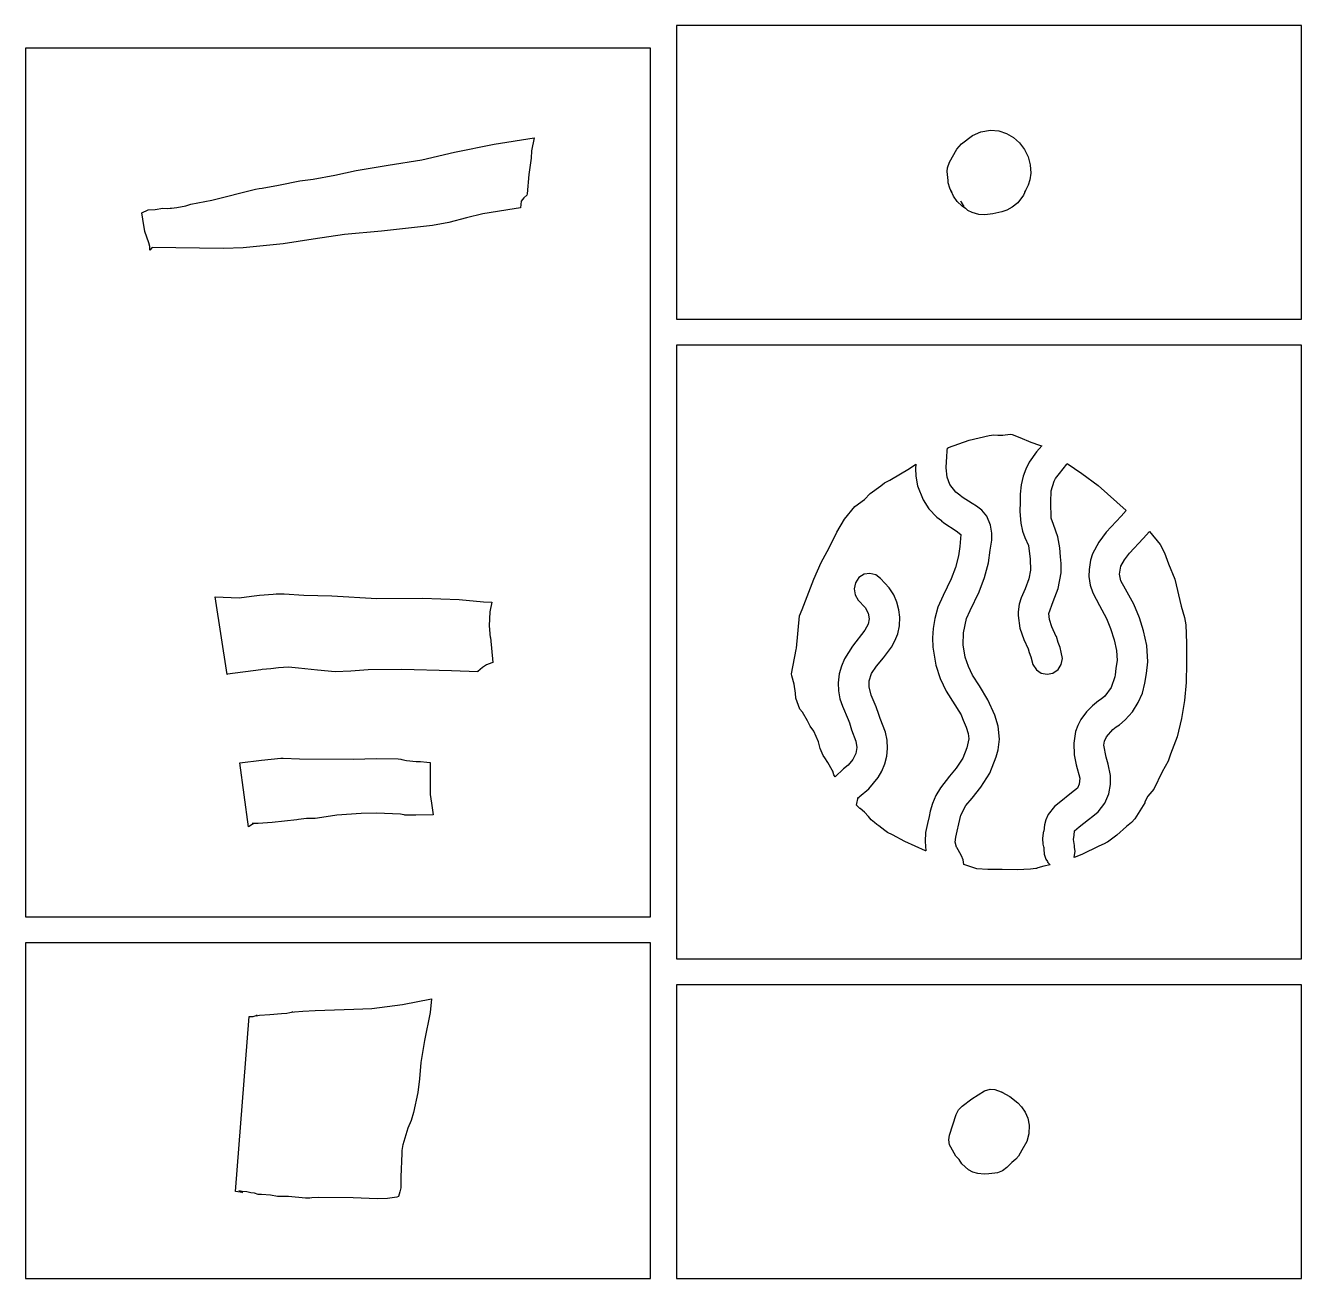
# Model space of a CAD drawing. Extents: x -1 to 258, y -193 to 796.
# Drawn here: x 42 to 238, y -193.1 to -0.5 of the extents above; entities that cross this region are included whole.
import ezdxf

# ---------------------------------------------------------------- set-up
doc = ezdxf.new("R2010")
doc.units = 0

msp = doc.modelspace()

# ---------------------------------------------------------------- linework, layer by layer
at = {"layer": 'Calque_1'}
for p, q in [((238, -0.538585), (142, -0.538585)), ((142, -0.538585), (142, -3.99936)), ((238, -45.6732), (238, -0.538585)), ((138, -3.99936), (42.0001, -3.99936)), ((42.0001, -3.99936), (42.0001, -137.499)), ((138, -49.673), (138, -3.99936)), ((142, -3.99936), (142, -45.6732)), ((185.781, -18.7412), (187.4569, -17.44723)), ((187.457, -17.4472), (188.723237, -16.851214)), ((188.723237, -16.851214), (190.2444, -16.596063)), ((190.245, -16.596), (191.522879, -16.720052)), ((191.522879, -16.720052), (192.707469, -17.113123)), ((192.707469, -17.113123), (193.772819, -17.741458)), ((107.88, -19.9795), (113.970251, -18.783134)), ((113.970251, -18.783134), (120.1185, -17.80497)), ((120.119, -17.805), (119.740731, -19.78577)), ((183.927, -21.5249), (185.035, -19.555)), ((185.035, -19.555), (185.781698, -18.741116)), ((193.772819, -17.741458), (194.692982, -18.571305)), ((194.692982, -18.571305), (195.44201, -19.568907)), ((195.44201, -19.568907), (195.993953, -20.700512)), ((97.713913, -22.016762), (102.8599, -21.15462)), ((102.86, -21.1547), (107.88035, -19.97958)), ((119.673, -20.9273), (119.315024, -23.443334)), ((119.673, -20.9268), (119.673, -20.9268)), ((119.741, -19.7858), (119.673799, -20.92681)), ((183.620525, -22.395938), (183.9262, -21.5249)), ((195.993953, -20.700512), (196.322862, -21.932364)), ((89.492365, -23.52982), (92.80321, -22.82124)), ((92.8032, -22.8212), (97.713913, -22.016762)), ((119.315024, -23.443334), (119.034791, -26.3802)), ((183.594, -22.9641), (183.620525, -22.395938)), ((183.594, -22.9647), (183.594, -22.9647)), ((183.744, -24.3702), (183.594101, -22.96463)), ((196.402, -23.2308), (196.263688, -24.242815)), ((196.322862, -21.932364), (196.40279, -23.23071)), ((78.3509, -25.5213), (80.83499, -25.088786)), ((80.835, -25.0888), (84.12833, -24.401493)), ((84.1283, -24.4015), (86.1628, -24.155014)), ((86.1628, -24.155), (89.492365, -23.52982)), ((183.7238, -24.721276), (183.7435, -24.37026)), ((183.96, -25.5335), (183.7238, -24.721276)), ((196.002976, -25.055677), (195.499701, -26.09319)), ((196.263688, -24.242815), (196.002976, -25.055677)), ((67.3686, -28.0147), (70.60044, -27.396131)), ((70.6004, -27.3961), (77.30799, -25.70679)), ((77.308, -25.7068), (77.883161, -25.574508)), ((77.8832, -25.5745), (78.350869, -25.521292)), ((118.531443, -26.994951), (118.161589, -27.506804)), ((119.022, -26.5973), (118.531443, -26.994951)), ((119.035, -26.3802), (119.021612, -26.597237)), ((184.315352, -26.270484), (183.960001, -25.533469)), ((184.206, -25.9536), (184.315352, -26.270484)), ((184.57, -26.7861), (184.206698, -25.95359)), ((185.101838, -27.578209), (184.57, -26.78614)), ((195.296, -26.6078), (194.417963, -27.784383)), ((195.623237, -25.913934), (195.296401, -26.607793)), ((195.5, -26.0931), (195.623237, -25.913934)), ((60.0125, -30.318), (59.882791, -29.333566)), ((59.8828, -29.3335), (60.837259, -28.873046)), ((60.8372, -28.8731), (61.91931, -28.785814)), ((61.9193, -28.7858), (63.06858, -28.612181)), ((63.0686, -28.6122), (63.780699, -28.638658)), ((63.7807, -28.6385), (64.204959, -28.595108)), ((64.205, -28.5952), (64.42876, -28.59811)), ((64.4287, -28.5981), (65.257588, -28.52571)), ((65.2576, -28.5258), (66.604529, -28.252823)), ((66.604529, -28.252823), (67.36858, -28.014731)), ((117.055, -28.7341), (112.26925, -29.472551)), ((118.027, -28.5305), (117.054962, -28.734123)), ((118.161, -27.5068), (118.027161, -28.5305)), ((185.879, -28.3199), (185.101838, -27.578209)), ((185.716, -27.632), (185.681219, -27.532417)), ((185.681219, -27.532417), (185.73685, -27.67096)), ((186.156, -28.3421), (185.7162, -27.632065)), ((185.73685, -27.67096), (186.0199, -28.204584)), ((186.407876, -28.670978), (185.879002, -28.31986)), ((186.02, -28.2046), (186.1559, -28.342051)), ((186.465, -28.6635), (186.407876, -28.670978)), ((186.748, -28.9565), (186.464301, -28.663501)), ((187.417, -29.2888), (186.747801, -28.95651)), ((188.453097, -29.566261), (187.4172, -29.288833)), ((191.961775, -29.195398), (190.603, -29.4547)), ((192.740022, -28.908541), (191.961775, -29.195398)), ((193.546, -28.4527), (192.740022, -28.908541)), ((194.417963, -27.784383), (193.5457, -28.45263)), ((60.349406, -32.171048), (60.01249, -30.318)), ((104.538, -31.2445), (96.70541, -32.142627)), ((107.021414, -30.79141), (104.53885, -31.24448)), ((109.738, -30.1045), (107.021414, -30.79141)), ((112.27, -29.4725), (109.73785, -30.104509)), ((189.354651, -29.612034), (188.453097, -29.566261)), ((190.603, -29.4547), (189.354651, -29.612034)), ((60.9499, -33.9498), (60.349406, -32.171048)), ((91.009, -32.6289), (86.187849, -33.365887)), ((96.7058, -32.1427), (91.009, -32.628977)), ((61.117379, -34.502654), (60.94986, -33.94978)), ((61.0775, -35.0846), (61.117379, -34.502654)), ((61.4646, -34.6675), (61.077552, -35.084536)), ((68.746308, -34.748047), (61.4645, -34.667593)), ((72.426477, -34.815134), (68.746308, -34.748047)), ((75.4182, -34.7167), (72.426477, -34.815134)), ((81.5719, -34.097), (75.41828, -34.7166)), ((86.187849, -33.365887), (81.57186, -34.09702)), ((142, -45.6732), (238, -45.6732)), ((138, -137.499), (138, -49.673)), ((238, -49.673), (142, -49.673)), ((142, -49.673), (142, -137.499)), ((238, -143.943), (238, -49.673)), ((183.794, -65.383), (186.929979, -64.234353)), ((186.929979, -64.234353), (190.0055, -63.54695)), ((190.005, -63.5469), (190.734667, -63.456492)), ((190.735, -63.4565), (191.33599, -63.500897)), ((191.336, -63.5009), (192.142669, -63.477088)), ((192.143, -63.4771), (193.26231, -63.324647)), ((193.262, -63.3247), (193.582907, -63.395)), ((193.583, -63.395), (194.716856, -63.832402)), ((194.716856, -63.832402), (196.44846, -64.58925)), ((196.448, -64.5892), (197.7642, -65.033091)), ((183.522, -66.8774), (183.573199, -65.82529)), ((183.573, -65.8253), (183.635, -65.473907)), ((183.635, -65.4739), (183.793649, -65.382989)), ((197.315675, -66.041696), (196.16945, -67.62621)), ((198.113, -65.1504), (197.315675, -66.041696)), ((197.765, -65.0331), (198.113821, -65.150416)), ((174.767, -70.4192), (177.79834, -68.58522)), ((177.798, -68.5853), (178.748329, -67.944004)), ((178.748, -67.944), (178.72469, -68.586328)), ((178.725, -68.5863), (178.725, -68.5889)), ((178.725, -68.5883), (178.771044, -69.789376)), ((183.432, -68.4997), (183.431762, -68.499832)), ((183.432, -68.5005), (183.434117, -68.497854)), ((183.432, -68.5024), (183.432, -68.4997)), ((183.552, -69.9281), (183.43211, -68.50234)), ((183.434, -68.4985), (183.471198, -67.559548)), ((183.471, -67.5595), (183.521602, -66.877352)), ((196.17, -67.6263), (195.667189, -68.69961)), ((200.850159, -69.378168), (201.97172, -67.96627)), ((201.972, -67.9663), (202.014399, -67.851577)), ((202.014, -67.8515), (204.24591, -69.39664)), ((173.972, -70.8079), (174.766781, -70.41928)), ((178.771044, -69.789376), (179.02731, -71.27652)), ((184, -71.065), (183.552482, -69.92814)), ((195.259074, -69.799871), (194.918722, -71.13924)), ((195.667, -68.6996), (195.259074, -69.799871)), ((200.014, -70.5801), (200.208299, -70.140337)), ((200.208, -70.1403), (200.850159, -69.378168)), ((204.246, -69.3967), (206.76161, -71.2028)), ((170.867, -73.3844), (171.760478, -72.461984)), ((171.761, -72.462), (173.40534, -71.26828)), ((173.405, -71.2683), (173.971898, -70.807873)), ((179.027, -71.2765), (179.865191, -73.40348)), ((184.919, -72.2577), (184.000201, -71.06499)), ((185.536, -72.7135), (184.918979, -72.257729)), ((194.919, -71.1392), (194.775623, -72.557686)), ((199.479, -73.7659), (199.5498, -72.02026)), ((199.55, -72.0203), (200.013541, -70.58007)), ((206.762, -71.2028), (211.07232, -75.04029)), ((167.811, -76.3863), (169.39747, -74.46342)), ((169.397, -74.4634), (170.86668, -73.38438)), ((179.865, -73.4035), (180.765375, -74.818344)), ((185.87164, -72.995725), (185.536121, -72.713501)), ((185.887, -73.0251), (185.87164, -72.995725)), ((187.409, -73.994), (185.88609, -73.025071)), ((188.09031, -74.411424), (187.40954, -73.994)), ((188.895357, -75.02875), (188.09031, -74.411424)), ((194.77, -73.7452), (194.750332, -75.205124)), ((194.775623, -72.557686), (194.770169, -73.74524)), ((199.532, -76.234), (199.4798, -73.76594)), ((166.640197, -78.38587), (167.81067, -76.38636)), ((180.765375, -74.818344), (182.01112, -76.10309)), ((182.012, -76.1031), (182.680178, -76.600225)), ((189.662361, -75.957851), (188.895357, -75.02875)), ((190.229, -77.3106), (189.662361, -75.957851)), ((194.750332, -75.205124), (194.882659, -77.01116)), ((199.915737, -77.191866), (199.53215, -76.23399)), ((210.278, -75.9451), (207.983685, -78.383612)), ((211.072, -75.0403), (210.277732, -75.945147)), ((165.432, -80.8145), (166.640197, -78.38587)), ((182.68, -76.6002), (182.711055, -76.643396)), ((182.711055, -76.643396), (183.063439, -76.93712)), ((183.063, -76.9371), (184.97296, -78.17733)), ((184.973, -78.1773), (185.666499, -78.736443)), ((190.427244, -78.548861), (190.2294, -77.31067)), ((194.883, -77.0112), (195.168089, -78.252436)), ((195.168089, -78.252436), (195.526763, -79.220409)), ((200.591, -79.0922), (199.915737, -77.191866)), ((207.983685, -78.383612), (206.850662, -79.908163)), ((213.663, -79.3484), (214.632959, -78.29885)), ((214.633, -78.2989), (216.27425, -80.27809)), ((185.667, -78.7365), (185.522821, -80.58445)), ((190.202, -81.1368), (190.415116, -79.612887)), ((190.415116, -79.612887), (190.427244, -78.548861)), ((195.526763, -79.220409), (196.0638, -80.43631)), ((200.899355, -80.802983), (200.590341, -79.09221)), ((206.850662, -79.908163), (205.90927, -81.74008)), ((211.57165, -81.628816), (213.66325, -79.34845)), ((216.274, -80.2781), (216.956542, -81.58922)), ((164.231, -83.0794), (165.43196, -80.81444)), ((185.323, -82.0515), (184.847213, -83.807308)), ((185.522, -80.5844), (185.322531, -82.05149)), ((189.924, -83.0958), (190.202021, -81.13677)), ((196.063, -80.4363), (196.300199, -82.55193)), ((200.996, -82.1804), (200.899355, -80.802983)), ((201.090925, -83.231146), (200.9961, -82.18037)), ((205.909, -81.7401), (205.614186, -82.716625)), ((210.789255, -82.645509), (211.57165, -81.628816)), ((216.956542, -81.58922), (217.59536, -83.23709)), ((163.102587, -85.593861), (164.23134, -83.07943)), ((184.847213, -83.807308), (184.1825, -85.57429)), ((189.305698, -85.383602), (189.92337, -83.0958)), ((196.395, -84.233), (196.11881, -85.560605)), ((196.301, -82.5519), (196.395001, -84.23293)), ((201.086, -84.6629), (201.090925, -83.231146)), ((205.377642, -84.142507), (205.350509, -85.18999)), ((205.489, -83.4335), (205.377642, -84.142507)), ((205.614186, -82.716625), (205.488871, -83.43354)), ((210.051, -84.8571), (210.133701, -84.254539)), ((210.134, -84.2546), (210.264738, -83.607615)), ((210.265, -83.6076), (210.789255, -82.645509)), ((217.595, -83.237), (218.552568, -85.59293)), ((162.063, -88.291), (163.102587, -85.593861)), ((169.485741, -86.17512), (169.285782, -87.089276)), ((170.027, -85.3833), (169.485741, -86.17512)), ((170.821708, -84.871401), (170.027, -85.383329)), ((171.712832, -84.720881), (170.821708, -84.871401)), ((172.593291, -84.928328), (171.712832, -84.720881)), ((173.356, -85.4903), (172.593291, -84.928328)), ((174.668, -86.9538), (173.35594, -85.49031)), ((184.183, -85.5743), (182.95982, -88.13692)), ((188.494, -87.5405), (189.305698, -85.383602)), ((196.11881, -85.560605), (195.54802, -87.10931)), ((200.61737, -87.026543), (201.08574, -84.66289)), ((205.35, -85.19), (205.55925, -86.545457)), ((210.270144, -85.889054), (210.051112, -84.85707)), ((210.988, -87.1391), (210.270144, -85.889054)), ((218.553, -85.593), (219.53382, -89.78397)), ((76.705, -88.2473), (77.92612, -88.070056)), ((77.9261, -88.0701), (80.03708, -87.903704)), ((80.0371, -87.9037), (80.50425, -87.875787)), ((80.5042, -87.8758), (80.504171, -87.875615)), ((80.5042, -87.8756), (81.75012, -87.894121)), ((81.7501, -87.8942), (84.76541, -88.055437)), ((84.7654, -88.0554), (89.03026, -88.198037)), ((89.0303, -88.1981), (95.98438, -88.610479)), ((169.285782, -87.089276), (169.430465, -88.014604)), ((169.430465, -88.014604), (169.92313, -88.83994)), ((175.361758, -88.037165), (174.66769, -86.9538)), ((175.859057, -89.168639), (175.361758, -88.037165)), ((182.959, -88.1369), (182.125463, -89.93834)), ((187.129, -90.4111), (188.49429, -87.54048)), ((195.548, -87.1093), (194.944588, -88.506564)), ((199.876, -89.0342), (200.61737, -87.026543)), ((205.55925, -86.545457), (205.947293, -87.725836)), ((205.947293, -87.725836), (206.96541, -89.68688)), ((212.271, -89.4677), (210.98839, -87.13916)), ((71.1317, -88.3471), (74.79969, -88.459733)), ((72.9926, -100.27), (71.13173, -88.3473)), ((74.7997, -88.4597), (76.70501, -88.247319)), ((95.9844, -88.6105), (103.00464, -88.555705)), ((103.005, -88.5557), (108.61498, -88.733976)), ((108.615, -88.7339), (112.3295, -89.087356)), ((112.329, -89.0874), (113.62401, -89.17421)), ((113.624, -89.1742), (113.318081, -90.63147)), ((161.292, -90.2811), (162.063008, -88.29104)), ((169.923, -88.84), (170.9679, -89.98099)), ((170.968, -89.981), (171.435436, -90.854342)), ((176.171499, -90.319619), (175.859057, -89.168639)), ((182.126, -89.9384), (181.660387, -91.66984)), ((194.657788, -89.464192), (194.49845, -90.61606)), ((194.944588, -88.506564), (194.657788, -89.464192)), ((199.2, -90.8837), (199.875928, -89.03421)), ((206.966, -89.6869), (208.05224, -91.64595)), ((213.116888, -91.549127), (212.27045, -89.46764)), ((219.534, -89.7839), (220.013038, -91.48975)), ((113.318, -90.6315), (113.231855, -92.785548)), ((160.411, -96.2083), (160.907101, -91.22567)), ((160.908, -91.2257), (161.292468, -90.281059)), ((171.435436, -90.854342), (171.607748, -91.71733)), ((171.607, -91.7173), (171.440304, -92.519824)), ((176.311, -91.4615), (176.171499, -90.319619)), ((176.257822, -92.807611), (176.31093, -91.46149)), ((181.660387, -91.66984), (181.4356, -93.17748)), ((186.1, -93.845), (186.528918, -91.67097)), ((186.529, -91.671), (187.12845, -90.41114)), ((194.498, -90.616), (194.487999, -91.212873)), ((194.488, -91.2129), (194.75302, -93.164525)), ((199.298805, -91.82698), (199.200761, -90.88368)), ((199.655, -92.9528), (199.298805, -91.82698)), ((208.052, -91.6459), (208.68074, -93.203002)), ((213.736, -93.5604), (213.116888, -91.549127)), ((220.013, -91.4898), (220.212469, -92.64629)), ((113.231855, -92.785548), (113.399701, -94.57646)), ((170.911638, -93.456599), (169.04695, -95.91136)), ((171.440304, -92.519824), (170.911638, -93.456599)), ((175.557431, -95.109679), (175.989644, -94.020944)), ((175.989644, -94.020944), (176.257822, -92.807611)), ((181.435, -93.1775), (181.316319, -94.64159)), ((186.026803, -95.704583), (186.100481, -93.84496)), ((194.75302, -93.164525), (195.328768, -94.88656)), ((200.343, -94.4318), (199.654671, -92.95281)), ((208.68074, -93.203002), (209.21213, -94.92993)), ((214.241141, -95.833993), (213.735882, -93.5604)), ((220.212, -92.6463), (220.347085, -95.448607)), ((113.4, -94.5764), (113.796869, -98.43095)), ((169.047, -95.9114), (167.806378, -97.852683)), ((175.012215, -96.082009), (175.557431, -95.109679)), ((181.316319, -94.64159), (181.347376, -96.064451)), ((186.363, -97.5827), (186.026803, -95.704583)), ((195.329, -94.8866), (195.999239, -96.32167)), ((200.645, -95.3258), (200.343209, -94.431801)), ((200.917, -96.1237), (200.64467, -95.325824)), ((209.212, -94.93), (209.584204, -96.598239)), ((214.387, -98.3353), (214.241141, -95.833993)), ((220.347085, -95.448607), (220.34222, -98.53692)), ((159.65, -100.182), (160.37709, -96.43707)), ((160.377, -96.4373), (160.4111, -96.208356)), ((167.806378, -97.852683), (167.32264, -98.968306)), ((172.722, -98.9711), (173.786911, -97.710217)), ((173.786911, -97.710217), (175.012215, -96.082009)), ((181.347376, -96.064451), (181.814309, -98.84746)), ((186.828148, -99.029142), (186.36302, -97.58234)), ((195.999, -96.3216), (196.174191, -96.865741)), ((196.174, -96.8658), (196.415329, -97.562394)), ((196.416, -97.5624), (196.75034, -98.73024)), ((201.097, -96.8482), (200.916652, -96.123692)), ((201.279454, -97.800368), (201.09762, -96.8478)), ((201.101614, -98.719503), (201.279454, -97.800368)), ((209.584204, -96.598239), (209.680709, -98.11275)), ((78.1669, -99.5257), (73.03958, -100.207821)), ((78.3617, -99.5077), (78.16688, -99.525692)), ((79.6805, -99.4117), (78.36171, -99.507691)), ((80.8572, -99.22), (79.68053, -99.411717)), ((82.393326, -99.162307), (80.85714, -99.219999)), ((83.9324, -99.269), (82.393326, -99.162307)), ((86.831544, -99.623831), (83.93242, -99.268985)), ((89.5791, -99.8385), (86.831544, -99.623831)), ((91.982535, -99.758773), (89.57912, -99.838508)), ((94.6279, -99.5517), (91.982535, -99.758773)), ((99.8146, -99.4817), (94.62785, -99.551709)), ((107.417, -99.7065), (99.81489, -99.481684)), ((111.468, -99.8635), (107.41657, -99.706496)), ((111.501, -99.8205), (111.468401, -99.863521)), ((112.20467, -99.192239), (111.50123, -99.82051)), ((112.813647, -98.800718), (112.20467, -99.192239)), ((113.621, -98.4677), (112.813647, -98.800718)), ((113.797, -98.431), (113.62079, -98.467698)), ((167.32264, -98.968306), (166.97323, -100.18764)), ((171.9753, -100.1179), (172.7218, -98.9707)), ((181.815, -98.8474), (182.4741, -100.884187)), ((187.472, -100.378), (186.828148, -99.029142)), ((196.75, -98.7302), (197.273582, -99.534834)), ((197.273582, -99.534834), (198.027472, -100.050639)), ((199.83, -100.046), (200.604871, -99.502336)), ((200.604871, -99.502336), (201.101614, -98.719503)), ((209.491617, -99.353921), (209.366944, -100.330895)), ((209.625457, -98.387434), (209.491617, -99.353921)), ((209.681, -98.1127), (209.625457, -98.387434)), ((214.216062, -100.109066), (214.386908, -98.33572)), ((220.342, -98.5369), (220.270228, -101.502878)), ((73.0396, -100.208), (72.992599, -100.269992)), ((159.651, -100.182), (159.650206, -100.181788)), ((159.699, -100.452), (159.651002, -100.182813)), ((160.073, -101.767), (159.699369, -100.45181)), ((160.263843, -103.144428), (160.072711, -101.76668)), ((166.974, -100.188), (166.812229, -101.520649)), ((166.812229, -101.520649), (166.874727, -102.793256)), ((171.572, -101.245), (171.9753, -100.1179)), ((171.596717, -102.150345), (171.57211, -101.2455)), ((182.4741, -100.884187), (183.4056, -102.8435)), ((188.552343, -102.030895), (187.47171, -100.37809)), ((198.027472, -100.050639), (198.912606, -100.235271)), ((198.912606, -100.235271), (199.82992, -100.04639)), ((209.339, -100.637), (208.786109, -102.252526)), ((209.366944, -100.330895), (209.338899, -100.63709)), ((213.553841, -103.118143), (213.95886, -101.59642)), ((213.958, -101.597), (214.216062, -100.109066)), ((220.270228, -101.502878), (220.032485, -104.277766)), ((160.313, -103.902), (160.263843, -103.144428)), ((166.874727, -102.793256), (167.111789, -104.004508)), ((171.877, -103.419), (171.596717, -102.150345)), ((172.669, -105.228), (171.876801, -103.41881)), ((183.405, -102.844), (185.70098, -106.46807)), ((189.839, -104.134), (188.552343, -102.030895)), ((207.78, -103.584), (207.244111, -104.062498)), ((208.786109, -102.252526), (207.78044, -103.58411)), ((212.921055, -104.593185), (213.553841, -103.118143)), ((160.935, -105.602), (160.312809, -103.9024)), ((161.33, -106.069), (160.935202, -105.601826)), ((167.111789, -104.004508), (167.47371, -105.15309)), ((167.473, -105.153), (168.355109, -107.19211)), ((173.094, -106.387), (172.66922, -105.22789)), ((190.871, -106.535), (189.83902, -104.13412)), ((205.922, -105.069), (204.990818, -106.011074)), ((206.808, -104.312), (205.922261, -105.069104)), ((207.244, -104.063), (206.80734, -104.312078)), ((212.049206, -105.97699), (212.921055, -104.593185)), ((220.032485, -104.277766), (219.595129, -107.011121)), ((162.117229, -107.384172), (161.32951, -106.0685)), ((162.516, -108.213), (162.117229, -107.384172)), ((168.355, -107.192), (168.560158, -107.714499)), ((168.561, -107.714), (168.9, -108.76659)), ((173.301, -107.026), (173.093771, -106.38682)), ((174.084, -109.112), (173.301112, -107.02679)), ((185.701, -106.468), (185.753953, -106.62567)), ((185.753953, -106.62567), (186.038772, -107.294405)), ((186.038772, -107.294405), (186.504568, -108.36501)), ((191.405758, -108.227182), (190.87169, -106.53531)), ((204.117, -107.17), (203.63149, -108.078754)), ((204.990818, -106.011074), (204.11746, -107.1696)), ((210.035, -108.006), (210.926938, -107.225083)), ((210.927, -107.225), (212.049206, -105.97699)), ((219.595129, -107.011121), (218.92452, -109.8525)), ((163.069, -108.952), (162.516582, -108.213496)), ((163.790507, -110.603069), (163.06859, -108.95171)), ((168.9, -108.767), (169.568691, -110.5002)), ((174.34102, -110.364554), (174.083799, -109.1114)), ((186.505, -108.365), (186.824703, -109.342081)), ((186.824703, -109.342081), (186.91273, -110.12821)), ((191.621, -110.226), (191.405758, -108.227182)), ((203.299533, -109.000392), (203.01585, -110.836492)), ((203.63149, -108.078754), (203.299533, -109.000392)), ((208.054, -109.857), (209.039468, -108.7366)), ((209.039, -108.736), (209.515969, -108.318488)), ((209.516, -108.319), (210.03431, -108.006422)), ((164.052, -111.659), (163.790507, -110.603069)), ((164.52, -112.719), (164.051812, -111.65958)), ((169.708883, -111.503847), (169.545299, -112.40899)), ((169.568, -110.5), (169.708883, -111.503847)), ((174.290019, -112.834139), (174.406893, -111.613729)), ((174.406893, -111.613729), (174.34102, -110.364554)), ((186.596, -111.527), (185.965961, -113.102516)), ((186.79627, -110.609796), (186.596741, -111.5269)), ((186.913, -110.128), (186.79627, -110.609796)), ((191.412839, -111.866177), (191.620079, -110.2255)), ((203.01585, -110.836492), (203.105106, -112.586647)), ((207.624352, -111.140594), (207.719261, -110.519183)), ((207.975, -112.959), (207.624352, -111.140594)), ((207.719261, -110.519183), (208.0541, -109.85642)), ((218.925, -109.853), (217.8987, -112.49719)), ((74.9413, -113.822), (78.253524, -113.403975)), ((78.253524, -113.403975), (81.23754, -113.139402)), ((81.2375, -113.139), (81.574428, -113.139)), ((81.2376, -113.14), (81.2375, -113.14)), ((81.5744, -113.139), (84.09156, -113.249014)), ((84.0916, -113.249), (92.33295, -113.265933)), ((92.3329, -113.266), (95.908329, -113.164619)), ((95.908329, -113.164619), (99.22704, -113.234012)), ((99.2271, -113.234), (99.651877, -113.271994)), ((99.6519, -113.272), (99.782641, -113.333013)), ((99.7826, -113.333), (100.52003, -113.5031)), ((100.52, -113.503), (101.987096, -113.62368)), ((101.987096, -113.62368), (102.69661, -113.61349)), ((102.697, -113.614), (103.632341, -113.761293)), ((164.764, -113.09), (164.52061, -112.71842)), ((165.243, -113.79), (164.763441, -113.090284)), ((169.060561, -113.309353), (168.34197, -114.2202)), ((169.545, -112.409), (169.060561, -113.309353)), ((173.999, -114.001), (174.290019, -112.834139)), ((185.965961, -113.102516), (184.97698, -114.67249)), ((190.107015, -115.418711), (191.10963, -112.9224)), ((191.109, -112.922), (191.412839, -111.866177)), ((203.105106, -112.586647), (203.406452, -114.1592)), ((208.31427, -114.03117), (207.975041, -112.95959)), ((217.546, -113.558), (216.595671, -115.2049)), ((217.899, -112.497), (217.54657, -113.558)), ((76.2503, -123.693), (74.94134, -113.82281)), ((103.632, -113.761), (103.632, -113.761)), ((103.632, -113.761), (103.633, -113.761)), ((103.633, -113.761), (103.634, -113.761)), ((103.634, -113.761), (103.634, -113.761)), ((103.634, -113.761), (103.635, -113.761)), ((103.635, -113.761), (104.108871, -113.80201)), ((103.635, -113.761), (103.635, -113.761)), ((104.109, -113.802), (104.181898, -113.812054)), ((104.182, -113.812), (104.168612, -118.7084)), ((165.925, -114.946), (165.243389, -113.79001)), ((166.001, -115.099), (165.925001, -114.945595)), ((166.184, -115.678), (166.000549, -115.099701)), ((167.624676, -114.737462), (166.38812, -115.9894)), ((168.342, -114.22), (167.624676, -114.737462)), ((172.978027, -116.101289), (173.550569, -115.100937)), ((173.550569, -115.100937), (173.99958, -114.00111)), ((184.977, -114.672), (183.922474, -115.893894)), ((188.763, -117.582), (190.107015, -115.418711)), ((203.407, -114.159), (203.96046, -116.206)), ((208.652, -115.762), (208.31427, -114.03117)), ((216.596, -115.205), (215.33923, -117.86628)), ((166.389, -115.99), (166.184882, -115.677898)), ((171.531, -117.821), (172.978027, -116.101289)), ((183.922474, -115.893894), (182.542, -117.66568)), ((187.408135, -119.246828), (188.76327, -117.58181)), ((203.845354, -117.141046), (203.584311, -117.74849)), ((203.96, -116.206), (203.845354, -117.141046)), ((208.413183, -118.619284), (208.665615, -117.164172)), ((208.665615, -117.164172), (208.65209, -115.76201)), ((104.168, -118.708), (104.382979, -120.01639)), ((169.668, -120.329), (169.926897, -119.13729)), ((169.927, -119.137), (169.937001, -119.264714)), ((169.94, -119.264), (169.933, -119.274)), ((169.933, -119.274), (169.94, -119.274)), ((169.937, -119.265), (170.065669, -119.038094)), ((169.94, -119.274), (169.94, -119.264)), ((170.066, -119.038), (171.53103, -117.821)), ((181.858038, -118.846808), (181.2997, -120.10921)), ((182.542, -117.666), (181.858038, -118.846808)), ((186.443, -120.407), (187.408135, -119.246828)), ((202.404, -118.648), (201.01287, -119.76991)), ((203.115, -118.096), (202.403931, -118.647391)), ((203.585, -117.748), (203.115781, -118.096297)), ((207.809431, -120.043756), (208.413183, -118.619284)), ((214.415, -118.974), (213.938812, -119.834812)), ((215.339, -117.866), (214.415021, -118.9745)), ((104.383, -120.017), (104.60779, -121.81429)), ((170.17, -120.868), (169.668221, -120.328515)), ((170.213123, -120.839471), (170.109527, -120.787954)), ((170.109527, -120.787954), (170.169671, -120.868198)), ((170.858, -121.403), (170.213123, -120.839471)), ((171.504, -122.067), (170.858042, -121.403399)), ((180.959823, -121.267409), (180.79357, -122.10578)), ((181.3, -120.109), (180.959823, -121.267409)), ((185.683, -121.897), (186.442118, -120.40668)), ((200.078039, -120.559218), (199.09425, -121.79829)), ((201.013, -119.77), (200.078039, -120.559218)), ((205.934, -122.015), (206.768572, -121.353093)), ((206.769, -121.354), (207.809431, -120.043756)), ((213.914, -120.003), (212.40247, -122.45661)), ((213.938812, -119.834812), (213.91374, -120.0023)), ((76.9748, -123.213), (76.2503, -123.692504)), ((76.967394, -123.169859), (76.815451, -123.171406)), ((76.815451, -123.171406), (76.974751, -123.212989)), ((77.7592, -123.171), (76.967394, -123.169859)), ((79.9048, -122.989), (77.75919, -123.171509)), ((83.6602, -122.599), (79.90488, -122.989101)), ((83.9309, -122.566), (83.660113, -122.598994)), ((85.1448, -122.394), (83.93092, -122.565106)), ((86.4734, -122.382), (85.1448, -122.393906)), ((86.8501, -122.354), (86.473381, -122.382019)), ((89.8288, -121.898), (86.85017, -122.354803)), ((93.5753, -121.65), (89.82877, -121.897994)), ((95.9173, -121.596), (93.57533, -121.650001)), ((99.5796, -121.735), (95.91729, -121.595485)), ((99.8457, -121.77), (99.579572, -121.735022)), ((100.144, -121.84), (99.84531, -121.769991)), ((100.256, -121.86), (100.144902, -121.839892)), ((101.943, -121.892), (100.25524, -121.860012)), ((104.608, -121.814), (101.94305, -121.891999)), ((171.918, -122.591), (171.504589, -122.066491)), ((172.415, -123.017), (171.917362, -122.591207)), ((172.787, -123.329), (172.415451, -123.017401)), ((173.08, -123.501), (172.78699, -123.328889)), ((180.543, -123.171), (180.263428, -124.51969)), ((180.794, -122.106), (180.543892, -123.17161)), ((185.122, -124.319), (185.38245, -123.2059)), ((185.382, -123.205), (185.683281, -121.89701)), ((198.510946, -123.353747), (198.39789, -124.32958)), ((198.708455, -122.621709), (198.510946, -123.353747)), ((199.095, -121.798), (198.708455, -122.621709)), ((203.85, -123.675), (205.26852, -122.53089)), ((205.268, -122.531), (205.933588, -122.015222)), ((211.904359, -122.990058), (211.13799, -123.643)), ((212.402, -122.456), (211.904359, -122.990058)), ((173.994, -124.214), (173.079839, -123.50042)), ((174.388, -124.544), (173.994232, -124.214277)), ((175.196, -124.88), (174.3883, -124.544615)), ((177.069, -125.932), (175.19521, -124.8793)), ((180.264, -124.52), (180.170124, -125.930178)), ((184.814525, -126.041196), (184.920701, -125.25111)), ((184.92, -125.251), (185.121538, -124.318292)), ((198.297005, -124.593514), (198.19701, -125.44831)), ((198.397, -124.33), (198.297005, -124.593514)), ((202.995, -125.643), (203.069898, -124.95728)), ((203.07, -124.957), (203.1511, -124.312608)), ((203.151, -124.313), (203.850179, -123.675805)), ((209.646994, -124.931143), (208.21157, -126.00779)), ((211.138, -123.643), (209.646994, -124.931143)), ((180.229, -127.346), (177.069, -125.9327)), ((180.170124, -125.930178), (180.309, -127.3834)), ((180.309, -127.384), (180.2294, -127.346006)), ((185.006, -126.819), (184.814525, -126.041196)), ((185.051771, -126.852861), (185.005071, -126.81961)), ((185.244774, -127.211045), (185.051771, -126.852861)), ((185.758, -128.128), (185.244774, -127.211045)), ((198.197, -125.448), (198.2786, -126.330596)), ((198.279, -126.331), (198.389069, -126.755312)), ((198.389, -126.755), (198.412204, -126.820987)), ((198.412, -126.821), (198.412, -127.091)), ((198.412, -127.091), (198.473, -127.866599)), ((202.992, -125.642), (202.992, -125.642)), ((202.992, -125.643), (202.995, -125.643)), ((203.143, -126.525), (202.992108, -125.641901)), ((203.153, -126.856), (203.142999, -126.525218)), ((203.251, -127.404), (203.1528, -126.856287)), ((206.885, -126.654), (204.25673, -127.91699)), ((207.692, -126.262), (206.885342, -126.654191)), ((208.149, -126.039), (207.69166, -126.2617)), ((208.212, -126.008), (208.1489, -126.039009)), ((186.044805, -128.766168), (185.7585, -128.1276)), ((186.144, -129.463), (186.044805, -128.766168)), ((198.473, -127.867), (198.707942, -128.641798)), ((198.707942, -128.641798), (198.975808, -128.9992)), ((198.976, -128.999), (199.042201, -129.145791)), ((199.246, -129.342), (198.982156, -129.090527)), ((198.982156, -129.090527), (199.161299, -129.266012)), ((199.042, -129.146), (199.24612, -129.341897)), ((199.162, -129.266), (199.400749, -129.508808)), ((204.257, -127.917), (203.08291, -128.404812)), ((203.083, -128.405), (203.251471, -127.404)), ((188.108, -130.126), (186.14429, -129.463008)), ((189.838118, -130.25224), (188.10811, -130.125985)), ((192.035, -130.251), (189.838118, -130.25224)), ((194.333518, -130.291439), (192.03421, -130.251008)), ((196.359, -130.186), (194.333518, -130.291439)), ((197.213477, -130.06327), (196.359819, -130.186106)), ((197.29, -130.059), (197.213477, -130.06327)), ((197.52557, -129.975057), (197.28934, -130.058391)), ((198.435, -129.722), (197.52557, -129.975057)), ((199.4, -129.508), (198.434682, -129.721995)), ((42.0001, -137.499), (138, -137.499)), ((142, -137.499), (142, -141.499)), ((138, -141.499), (42.0001, -141.499)), ((42.0001, -141.499), (42.0001, -193.077)), ((138, -143.943), (138, -141.499)), ((142, -141.499), (142, -143.943)), ((138, -193.077), (138, -143.943)), ((142, -143.943), (238, -143.943)), ((238, -147.942), (142, -147.942)), ((142, -147.942), (142, -193.077)), ((238, -193.077), (238, -147.942)), ((99.916865, -150.962689), (104.3417, -150.0833)), ((104.342, -150.083), (104.164229, -152.2193)), ((74.2542, -179.695), (76.34658, -152.8093)), ((76.3465, -152.809), (76.979352, -152.793803)), ((76.979352, -152.793803), (77.58622, -152.613685)), ((77.435034, -152.710017), (77.9346, -152.603946)), ((77.5863, -152.614), (77.435034, -152.710017)), ((77.9346, -152.604), (79.5283, -152.487716)), ((79.5283, -152.487), (81.3194, -152.3795)), ((81.3194, -152.38), (82.123425, -152.313834)), ((82.123425, -152.313834), (83.06555, -152.090705)), ((83.0655, -152.09), (82.809466, -152.17821)), ((82.809466, -152.17821), (82.849462, -152.175904)), ((82.849462, -152.175904), (83.33525, -152.09)), ((83.3353, -152.09), (84.59052, -151.991998)), ((84.5905, -151.992), (86.51545, -151.882886)), ((86.5154, -151.883), (92.43906, -151.702713)), ((92.4391, -151.703), (95.21722, -151.599601)), ((95.2172, -151.6), (99.916865, -150.962689)), ((104.164, -152.219), (103.298943, -156.52728)), ((103.299, -156.528), (102.725911, -159.9071)), ((102.726, -159.907), (102.503696, -162.409865)), ((102.503696, -162.409865), (102.279, -164.48238)), ((102.279, -164.482), (101.619818, -167.582075)), ((187.356975, -165.477627), (189.3329, -164.23202)), ((189.333, -164.232), (190.155062, -163.988265)), ((190.155062, -163.988265), (190.8977, -164.016143)), ((190.8977, -164.016143), (191.8744, -164.374187)), ((191.874, -164.374), (192.176737, -164.551426)), ((192.176737, -164.551426), (191.972999, -164.461021)), ((191.973, -164.461), (193.1783, -165.105164)), ((185.869, -166.603), (187.356975, -165.477627)), ((193.1783, -165.105164), (194.4178, -166.06808)), ((194.418, -166.068), (195.014516, -166.723524)), ((101.619818, -167.582075), (101.2341, -168.7815)), ((183.916, -171.046), (184.9434, -167.8591)), ((184.943, -167.859), (185.305562, -167.151284)), ((185.305562, -167.151284), (185.868998, -166.60329)), ((195.014516, -166.723524), (195.544912, -167.52486)), ((195.544912, -167.52486), (195.945651, -168.465916)), ((195.945651, -168.465916), (196.1532, -169.5406)), ((100.749798, -169.97336), (99.98085, -172.5136)), ((101.234, -168.782), (100.749798, -169.97336)), ((196.153, -169.541), (196.105411, -170.854021)), ((183.834, -171.765), (183.830904, -171.761296)), ((183.831, -171.761), (183.916, -171.045303)), ((183.954402, -172.532321), (183.833502, -171.76531)), ((195.791, -172.029), (195.062902, -173.3612)), ((196.105411, -170.854021), (195.790299, -172.02879)), ((99.818, -173.874), (99.658832, -177.43661)), ((99.829436, -173.432425), (99.817921, -173.87409)), ((99.9807, -172.513), (99.829436, -173.432425)), ((184.141, -172.91), (183.954402, -172.532321)), ((184.894, -174.259), (184.1416, -172.90931)), ((185.411, -174.799), (184.893701, -174.25888)), ((194.532, -174.302), (194.105701, -174.745309)), ((195.063, -173.371), (194.532299, -174.3022)), ((195.063, -173.361), (195.063, -173.371054)), ((185.832, -175.461), (185.4108, -174.799622)), ((186.830613, -176.363458), (185.832, -175.4606)), ((187.522495, -176.738268), (186.830613, -176.363458)), ((192.763801, -176.008457), (192.0525, -176.509905)), ((193.254, -175.526), (192.763801, -176.008457)), ((193.495, -175.246), (193.2542, -175.526088)), ((194.106, -174.745), (193.4957, -175.245803)), ((99.6588, -177.437), (99.669701, -179.1325)), ((188.267, -176.966), (187.522495, -176.738268)), ((189.232264, -177.048095), (188.2675, -176.966098)), ((189.994, -176.987), (189.232264, -177.048095)), ((190.871, -176.887), (189.9935, -176.987303)), ((191.311501, -176.825502), (190.8712, -176.886687)), ((192.053, -176.51), (191.311501, -176.825502)), ((74.2542, -179.688), (74.254189, -179.694085)), ((75.3053, -179.843), (74.2542, -179.68851)), ((75.3027, -179.689), (74.764739, -179.621002)), ((74.7648, -179.621), (74.799902, -179.632113)), ((74.7999, -179.632), (75.150269, -179.764794)), ((75.1502, -179.765), (75.30523, -179.842999)), ((76.0102, -179.774), (75.30275, -179.688989)), ((76.4003, -179.84), (76.010151, -179.774013)), ((76.5869, -179.89), (76.40035, -179.839994)), ((77.1962, -179.948), (76.586931, -179.890003)), ((77.7243, -180.146), (77.196171, -179.947589)), ((78.2271, -180.146), (77.724279, -180.146)), ((79.646498, -180.283351), (78.22709, -180.14631)), ((80.6812, -180.46), (79.646498, -180.283351)), ((99.4785, -179.783), (99.27335, -180.50129)), ((99.6697, -179.132), (99.478502, -179.783086)), ((82.4062, -180.46), (80.68124, -180.46)), ((84.9869, -180.71), (82.40618, -180.460392)), ((85.669, -180.748), (84.986871, -180.710006)), ((85.9801, -180.697), (85.669011, -180.747985)), ((87.0281, -180.65), (85.9801, -180.697016)), ((92.3487, -180.665), (87.02811, -180.649919)), ((96.022783, -180.83085), (92.34873, -180.664996)), ((97.587883, -180.802759), (96.022783, -180.83085)), ((99.031, -180.568), (97.587883, -180.802759)), ((99.2733, -180.502), (99.030929, -180.568014)), ((42.0001, -193.077), (138, -193.077)), ((142, -193.077), (238, -193.077))]:
    msp.add_line(p, q, dxfattribs=at)

doc.saveas('drawing.dxf')
